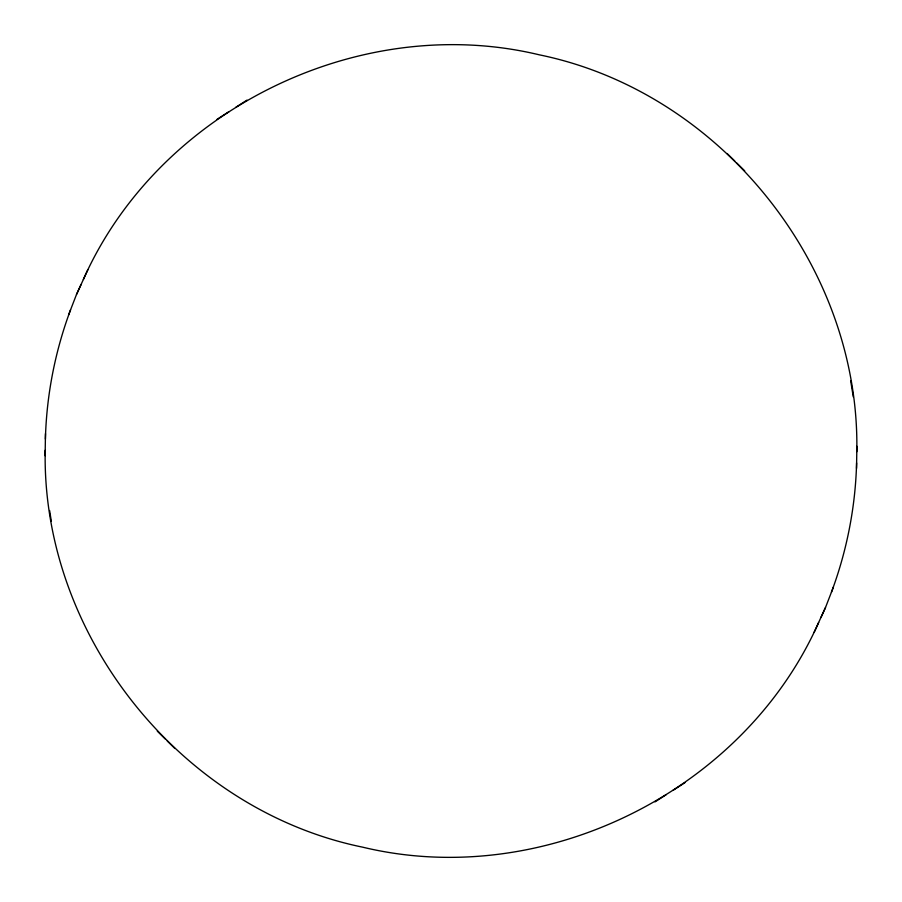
<?xml version="1.0" encoding="UTF-8"?>
<svg xmlns="http://www.w3.org/2000/svg" width="902" height="902" viewBox="0 0 902 902"><rect width="100%" height="100%" fill="white"/><g stroke="black" fill="none" stroke-linecap="round" stroke-linejoin="round"><path stroke-width="1.35" d="M818.644 622.504C743.507 791.866 542.654 890.499 362.66 847.17C181.144 809.962 41.582 635.448 45.201 450.267M45.404 439.071C46.532 395.008 55.146 351.115 70.559 309.814M831.452 592.186C846.854 550.885 855.468 506.992 856.596 462.929M856.799 451.733C860.418 266.552 720.856 92.038 539.34 54.83C359.346 11.5 158.493 110.134 83.356 279.496M45.123 455.713L45.472 433.614M856.528 468.386L856.877 446.287M68.586 314.933L76.501 294.469L87.877 269.653M814.123 632.347L825.499 607.531L833.414 587.067M76.501 294.469L81.09 284.491M820.91 617.509L825.499 607.531M217.078 119.301L229.029 111.622M235.828 107.282L247.001 100.099M654.999 801.901L666.172 794.718M672.971 790.377L684.922 782.699M727.147 153.52L734.769 161.018M736.754 163.014L744.702 170.839M157.298 731.161L165.246 738.986M167.231 740.982L174.853 748.48M853.281 396.903L850.642 380.599M49.61 510.509L51.358 521.401"/></g></svg>
